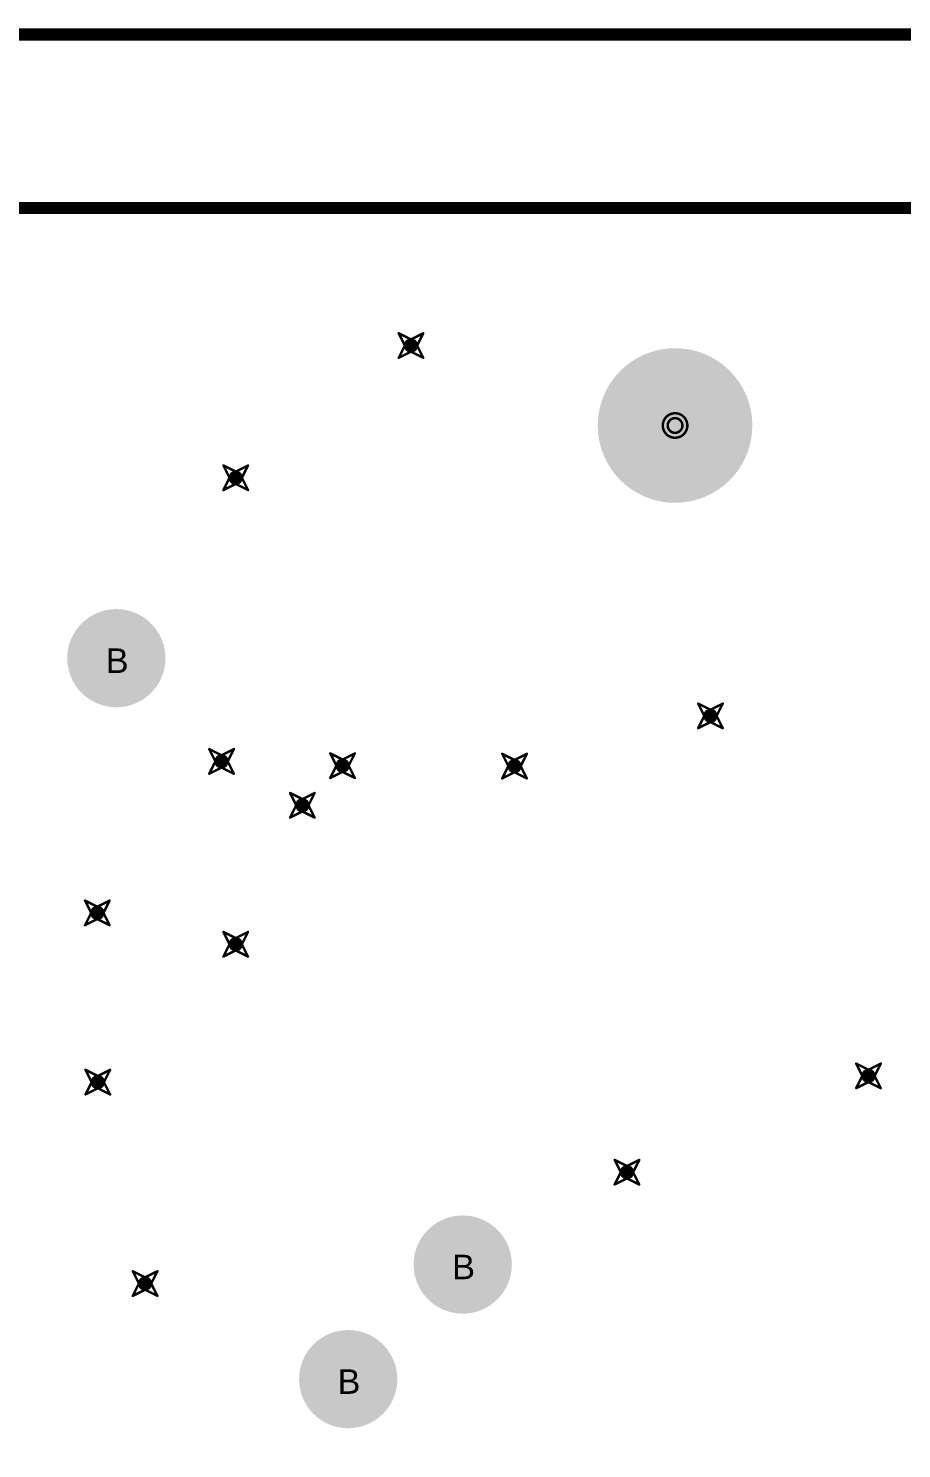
# Model space of a CAD drawing. Header units: millimetres. Extents: x -25 to 478, y -31 to 252.
# Drawn here: x 118.12 to 136.19, y 184.33 to 213.72 of the extents above; entities that cross this region are included whole.
import ezdxf

# ---------------------------------------------------------------- set-up
doc = ezdxf.new("R2010")
doc.units = ezdxf.units.MM
for name, color, linetype in [('DrillDrawing', 1, 'Continuous'), ('Mechanical1', 6, 'Continuous'), ('Mechanical2', 216, 'Continuous'), ('MultiLayer', 9, 'Continuous'), ('PadHoleLayer', 156, 'Continuous'), ('ViaHoleLayer', 16, 'Continuous')]:
    doc.layers.add(name, color=color, linetype=linetype)
doc.styles.add('Arial', font='', dxfattribs={"height": 0.2})
doc.styles.get('Arial').set_extended_font_data('Arial')

# ---------------------------------------------------------------- blocks, each defined once
blk = doc.blocks.new('NY_PMS_440_0025_PH_21')
at = {"layer": 'MultiLayer'}
h = blk.add_hatch(color=9, dxfattribs=at)
edge = h.paths.add_edge_path()
edge.add_arc((0, 0), 1.6, 0, 360)
at = {"layer": 'PadHoleLayer'}
h = blk.add_hatch(color=156, dxfattribs=at)
edge = h.paths.add_edge_path()
edge.add_arc((0, 0), 1.6, 0, 360)
blk = doc.blocks.new('KEYSTONE5002_900')
at = {"layer": 'MultiLayer'}
h = blk.add_hatch(color=9, dxfattribs=at)
edge = h.paths.add_edge_path()
edge.add_arc((0, 0), 1.016, 0, 360)
at = {"layer": 'PadHoleLayer'}
h = blk.add_hatch(color=156, dxfattribs=at)
edge = h.paths.add_edge_path()
edge.add_arc((0, 0), 0.508, 0, 360)
blk = doc.blocks.new('KEYSTONE5002_910')
at = {"layer": 'MultiLayer'}
h = blk.add_hatch(color=9, dxfattribs=at)
edge = h.paths.add_edge_path()
edge.add_arc((0, 0), 1.016, 0, 360)
at = {"layer": 'PadHoleLayer'}
h = blk.add_hatch(color=156, dxfattribs=at)
edge = h.paths.add_edge_path()
edge.add_arc((0, 0), 0.508, 0, 360)
blk = doc.blocks.new('KEYSTONE5002_918')
at = {"layer": 'MultiLayer'}
h = blk.add_hatch(color=9, dxfattribs=at)
edge = h.paths.add_edge_path()
edge.add_arc((0, 0), 1.016, 0, 360)
at = {"layer": 'PadHoleLayer'}
h = blk.add_hatch(color=156, dxfattribs=at)
edge = h.paths.add_edge_path()
edge.add_arc((0, 0), 0.508, 0, 360)

msp = doc.modelspace()

# ---------------------------------------------------------------- hatches: boundary and pattern name
at = {"layer": 'ViaHoleLayer'}
h = msp.add_hatch(color=16, dxfattribs=at)
edge = h.paths.add_edge_path()
edge.add_arc((126.037, 207.154), 0.15, 0, 360)
h = msp.add_hatch(color=16, dxfattribs=at)
edge = h.paths.add_edge_path()
edge.add_arc((122.411, 204.419), 0.15, 0, 360)
h = msp.add_hatch(color=16, dxfattribs=at)
edge = h.paths.add_edge_path()
edge.add_arc((132.232, 199.492), 0.15, 0, 360)
h = msp.add_hatch(color=16, dxfattribs=at)
edge = h.paths.add_edge_path()
edge.add_arc((122.118, 198.55), 0.15, 0, 360)
h = msp.add_hatch(color=16, dxfattribs=at)
edge = h.paths.add_edge_path()
edge.add_arc((124.621, 198.462), 0.15, 0, 360)
h = msp.add_hatch(color=16, dxfattribs=at)
edge = h.paths.add_edge_path()
edge.add_arc((128.179, 198.453), 0.15, 0, 360)
h = msp.add_hatch(color=16, dxfattribs=at)
edge = h.paths.add_edge_path()
edge.add_arc((123.79, 197.643), 0.15, 0, 360)
h = msp.add_hatch(color=16, dxfattribs=at)
edge = h.paths.add_edge_path()
edge.add_arc((119.548, 195.416), 0.15, 0, 360)
h = msp.add_hatch(color=16, dxfattribs=at)
edge = h.paths.add_edge_path()
edge.add_arc((122.411, 194.767), 0.15, 0, 360)
h = msp.add_hatch(color=16, dxfattribs=at)
edge = h.paths.add_edge_path()
edge.add_arc((135.501, 192.044), 0.15, 0, 360)
h = msp.add_hatch(color=16, dxfattribs=at)
edge = h.paths.add_edge_path()
edge.add_arc((119.558, 191.915), 0.15, 0, 360)
h = msp.add_hatch(color=16, dxfattribs=at)
edge = h.paths.add_edge_path()
edge.add_arc((130.505, 190.051), 0.15, 0, 360)
h = msp.add_hatch(color=16, dxfattribs=at)
edge = h.paths.add_edge_path()
edge.add_arc((120.536, 187.748), 0.15, 0, 360)

# ---------------------------------------------------------------- linework, layer by layer
at = {"layer": 'DrillDrawing', "const_width": 0.0508}
for points in [[(125.783, 207.408), (126.037, 207.281)], [(125.783, 207.408), (125.91, 207.154)], [(125.783, 206.9), (125.91, 207.154)], [(126.037, 207.281), (126.291, 207.408)], [(126.164, 207.154), (126.291, 207.408)], [(126.164, 207.154), (126.291, 206.9)], [(125.783, 206.9), (126.037, 207.027)], [(126.037, 207.027), (126.291, 206.9)], [(122.157, 204.673), (122.411, 204.546)], [(122.157, 204.673), (122.284, 204.419)], [(122.411, 204.546), (122.665, 204.673)], [(122.538, 204.419), (122.665, 204.673)], [(122.157, 204.165), (122.284, 204.419)], [(122.157, 204.165), (122.411, 204.292)], [(122.411, 204.292), (122.665, 204.165)], [(122.538, 204.419), (122.665, 204.165)], [(131.978, 199.746), (132.232, 199.619)], [(131.978, 199.746), (132.105, 199.492)], [(131.978, 199.238), (132.105, 199.492)], [(132.232, 199.619), (132.486, 199.746)], [(132.359, 199.492), (132.486, 199.746)], [(132.359, 199.492), (132.486, 199.238)], [(131.978, 199.238), (132.232, 199.365)], [(132.232, 199.365), (132.486, 199.238)], [(121.864, 198.804), (122.118, 198.677)], [(121.864, 198.804), (121.991, 198.55)], [(122.118, 198.677), (122.372, 198.804)], [(122.245, 198.55), (122.372, 198.804)], [(124.367, 198.716), (124.621, 198.589)], [(124.367, 198.716), (124.494, 198.462)], [(124.621, 198.589), (124.875, 198.716)], [(124.748, 198.462), (124.875, 198.716)], [(127.925, 198.707), (128.179, 198.58)], [(127.925, 198.707), (128.052, 198.453)], [(128.179, 198.58), (128.433, 198.707)], [(128.306, 198.453), (128.433, 198.707)], [(121.864, 198.296), (121.991, 198.55)], [(121.864, 198.296), (122.118, 198.423)], [(122.118, 198.423), (122.372, 198.296)], [(122.245, 198.55), (122.372, 198.296)], [(124.367, 198.208), (124.494, 198.462)], [(124.367, 198.208), (124.621, 198.335)], [(124.621, 198.335), (124.875, 198.208)], [(124.748, 198.462), (124.875, 198.208)], [(127.925, 198.199), (128.052, 198.453)], [(127.925, 198.199), (128.179, 198.326)], [(128.179, 198.326), (128.433, 198.199)], [(128.306, 198.453), (128.433, 198.199)], [(123.536, 197.897), (123.79, 197.77)], [(123.536, 197.897), (123.663, 197.643)], [(123.79, 197.77), (124.044, 197.897)], [(123.917, 197.643), (124.044, 197.897)], [(123.536, 197.389), (123.663, 197.643)], [(123.536, 197.389), (123.79, 197.516)], [(123.79, 197.516), (124.044, 197.389)], [(123.917, 197.643), (124.044, 197.389)], [(119.294, 195.67), (119.548, 195.543)], [(119.294, 195.67), (119.421, 195.416)], [(119.548, 195.543), (119.802, 195.67)], [(119.675, 195.416), (119.802, 195.67)], [(119.294, 195.162), (119.421, 195.416)], [(119.675, 195.416), (119.802, 195.162)], [(119.294, 195.162), (119.548, 195.289)], [(119.548, 195.289), (119.802, 195.162)], [(122.157, 195.021), (122.411, 194.894)], [(122.157, 195.021), (122.284, 194.767)], [(122.411, 194.894), (122.665, 195.021)], [(122.538, 194.767), (122.665, 195.021)], [(122.157, 194.513), (122.284, 194.767)], [(122.157, 194.513), (122.411, 194.64)], [(122.411, 194.64), (122.665, 194.513)], [(122.538, 194.767), (122.665, 194.513)], [(119.304, 192.169), (119.558, 192.042)], [(119.304, 192.169), (119.431, 191.915)], [(119.558, 192.042), (119.812, 192.169)], [(119.685, 191.915), (119.812, 192.169)], [(135.247, 192.298), (135.501, 192.171)], [(135.247, 192.298), (135.374, 192.044)], [(135.501, 192.171), (135.755, 192.298)], [(135.628, 192.044), (135.755, 192.298)], [(119.304, 191.661), (119.431, 191.915)], [(119.685, 191.915), (119.812, 191.661)], [(135.247, 191.79), (135.374, 192.044)], [(135.247, 191.79), (135.501, 191.917)], [(135.501, 191.917), (135.755, 191.79)], [(135.628, 192.044), (135.755, 191.79)], [(119.304, 191.661), (119.558, 191.788)], [(119.558, 191.788), (119.812, 191.661)], [(130.251, 190.305), (130.505, 190.178)], [(130.251, 190.305), (130.378, 190.051)], [(130.505, 190.178), (130.759, 190.305)], [(130.632, 190.051), (130.759, 190.305)], [(130.251, 189.797), (130.378, 190.051)], [(130.251, 189.797), (130.505, 189.924)], [(130.505, 189.924), (130.759, 189.797)], [(130.632, 190.051), (130.759, 189.797)], [(120.282, 188.002), (120.536, 187.875)], [(120.282, 188.002), (120.409, 187.748)], [(120.282, 187.494), (120.409, 187.748)], [(120.536, 187.875), (120.79, 188.002)], [(120.663, 187.748), (120.79, 188.002)], [(120.663, 187.748), (120.79, 187.494)], [(120.282, 187.494), (120.536, 187.621)], [(120.536, 187.621), (120.79, 187.494)]]:
    msp.add_lwpolyline(points, dxfattribs=at)
at = {"layer": 'DrillDrawing'}
for points, const_width in [([(125.77, 207.408, 1), (125.795, 207.408, 1)], 0.0254), ([(125.77, 207.408, 1), (125.795, 207.408, 1)], 0.0254), ([(125.897, 207.154, 1), (125.922, 207.154, 1)], 0.0254), ([(125.897, 207.154, 1), (125.922, 207.154, 1)], 0.0254), ([(126.024, 207.281, 1), (126.049, 207.281, 1)], 0.0254), ([(126.024, 207.281, 1), (126.049, 207.281, 1)], 0.0254), ([(126.151, 207.154, 1), (126.176, 207.154, 1)], 0.0254), ([(126.151, 207.154, 1), (126.176, 207.154, 1)], 0.0254), ([(126.278, 207.408, 1), (126.303, 207.408, 1)], 0.0254), ([(126.278, 207.408, 1), (126.303, 207.408, 1)], 0.0254), ([(125.77, 206.9, 1), (125.795, 206.9, 1)], 0.0254), ([(125.77, 206.9, 1), (125.795, 206.9, 1)], 0.0254), ([(126.024, 207.027, 1), (126.049, 207.027, 1)], 0.0254), ([(126.024, 207.027, 1), (126.049, 207.027, 1)], 0.0254), ([(126.278, 206.9, 1), (126.303, 206.9, 1)], 0.0254), ([(126.278, 206.9, 1), (126.303, 206.9, 1)], 0.0254), ([(131.754, 205.5, 1), (131.246, 205.5, 1)], 0.0508), ([(131.652, 205.5, 1), (131.348, 205.5, 1)], 0.0508), ([(131.233, 205.5, 1), (131.259, 205.5, 1)], 0.0254), ([(131.335, 205.5, 1), (131.36, 205.5, 1)], 0.0254), ([(131.64, 205.5, 1), (131.665, 205.5, 1)], 0.0254), ([(131.741, 205.5, 1), (131.767, 205.5, 1)], 0.0254), ([(122.144, 204.673, 1), (122.169, 204.673, 1)], 0.0254), ([(122.144, 204.673, 1), (122.169, 204.673, 1)], 0.0254), ([(122.398, 204.546, 1), (122.423, 204.546, 1)], 0.0254), ([(122.398, 204.546, 1), (122.423, 204.546, 1)], 0.0254), ([(122.652, 204.673, 1), (122.677, 204.673, 1)], 0.0254), ([(122.652, 204.673, 1), (122.677, 204.673, 1)], 0.0254), ([(122.271, 204.419, 1), (122.296, 204.419, 1)], 0.0254), ([(122.271, 204.419, 1), (122.296, 204.419, 1)], 0.0254), ([(122.398, 204.292, 1), (122.423, 204.292, 1)], 0.0254), ([(122.398, 204.292, 1), (122.423, 204.292, 1)], 0.0254), ([(122.525, 204.419, 1), (122.55, 204.419, 1)], 0.0254), ([(122.525, 204.419, 1), (122.55, 204.419, 1)], 0.0254), ([(122.144, 204.165, 1), (122.169, 204.165, 1)], 0.0254), ([(122.144, 204.165, 1), (122.169, 204.165, 1)], 0.0254), ([(122.652, 204.165, 1), (122.677, 204.165, 1)], 0.0254), ([(122.652, 204.165, 1), (122.677, 204.165, 1)], 0.0254), ([(131.966, 199.746, 1), (131.991, 199.746, 1)], 0.0254), ([(131.966, 199.746, 1), (131.991, 199.746, 1)], 0.0254), ([(132.093, 199.492, 1), (132.118, 199.492, 1)], 0.0254), ([(132.093, 199.492, 1), (132.118, 199.492, 1)], 0.0254), ([(132.22, 199.619, 1), (132.245, 199.619, 1)], 0.0254), ([(132.22, 199.619, 1), (132.245, 199.619, 1)], 0.0254), ([(132.347, 199.492, 1), (132.372, 199.492, 1)], 0.0254), ([(132.347, 199.492, 1), (132.372, 199.492, 1)], 0.0254), ([(132.474, 199.746, 1), (132.499, 199.746, 1)], 0.0254), ([(132.474, 199.746, 1), (132.499, 199.746, 1)], 0.0254), ([(131.966, 199.238, 1), (131.991, 199.238, 1)], 0.0254), ([(131.966, 199.238, 1), (131.991, 199.238, 1)], 0.0254), ([(132.22, 199.365, 1), (132.245, 199.365, 1)], 0.0254), ([(132.22, 199.365, 1), (132.245, 199.365, 1)], 0.0254), ([(132.474, 199.238, 1), (132.499, 199.238, 1)], 0.0254), ([(132.474, 199.238, 1), (132.499, 199.238, 1)], 0.0254), ([(121.852, 198.804, 1), (121.877, 198.804, 1)], 0.0254), ([(121.852, 198.804, 1), (121.877, 198.804, 1)], 0.0254), ([(122.106, 198.677, 1), (122.131, 198.677, 1)], 0.0254), ([(122.106, 198.677, 1), (122.131, 198.677, 1)], 0.0254), ([(122.36, 198.804, 1), (122.385, 198.804, 1)], 0.0254), ([(122.36, 198.804, 1), (122.385, 198.804, 1)], 0.0254), ([(124.354, 198.716, 1), (124.38, 198.716, 1)], 0.0254), ([(124.354, 198.716, 1), (124.38, 198.716, 1)], 0.0254), ([(124.862, 198.716, 1), (124.888, 198.716, 1)], 0.0254), ([(124.862, 198.716, 1), (124.888, 198.716, 1)], 0.0254), ([(127.913, 198.707, 1), (127.938, 198.707, 1)], 0.0254), ([(127.913, 198.707, 1), (127.938, 198.707, 1)], 0.0254), ([(128.421, 198.707, 1), (128.446, 198.707, 1)], 0.0254), ([(128.421, 198.707, 1), (128.446, 198.707, 1)], 0.0254), ([(121.979, 198.55, 1), (122.004, 198.55, 1)], 0.0254), ([(121.979, 198.55, 1), (122.004, 198.55, 1)], 0.0254), ([(122.106, 198.423, 1), (122.131, 198.423, 1)], 0.0254), ([(122.106, 198.423, 1), (122.131, 198.423, 1)], 0.0254), ([(122.233, 198.55, 1), (122.258, 198.55, 1)], 0.0254), ([(122.233, 198.55, 1), (122.258, 198.55, 1)], 0.0254), ([(124.481, 198.462, 1), (124.507, 198.462, 1)], 0.0254), ([(124.481, 198.462, 1), (124.507, 198.462, 1)], 0.0254), ([(124.608, 198.589, 1), (124.634, 198.589, 1)], 0.0254), ([(124.608, 198.589, 1), (124.634, 198.589, 1)], 0.0254), ([(124.608, 198.335, 1), (124.634, 198.335, 1)], 0.0254), ([(124.608, 198.335, 1), (124.634, 198.335, 1)], 0.0254), ([(124.735, 198.462, 1), (124.761, 198.462, 1)], 0.0254), ([(124.735, 198.462, 1), (124.761, 198.462, 1)], 0.0254), ([(128.04, 198.453, 1), (128.065, 198.453, 1)], 0.0254), ([(128.04, 198.453, 1), (128.065, 198.453, 1)], 0.0254), ([(128.167, 198.58, 1), (128.192, 198.58, 1)], 0.0254), ([(128.167, 198.58, 1), (128.192, 198.58, 1)], 0.0254), ([(128.167, 198.326, 1), (128.192, 198.326, 1)], 0.0254), ([(128.167, 198.326, 1), (128.192, 198.326, 1)], 0.0254), ([(128.294, 198.453, 1), (128.319, 198.453, 1)], 0.0254), ([(128.294, 198.453, 1), (128.319, 198.453, 1)], 0.0254), ([(121.852, 198.296, 1), (121.877, 198.296, 1)], 0.0254), ([(121.852, 198.296, 1), (121.877, 198.296, 1)], 0.0254), ([(122.36, 198.296, 1), (122.385, 198.296, 1)], 0.0254), ([(122.36, 198.296, 1), (122.385, 198.296, 1)], 0.0254), ([(124.354, 198.208, 1), (124.38, 198.208, 1)], 0.0254), ([(124.354, 198.208, 1), (124.38, 198.208, 1)], 0.0254), ([(124.862, 198.208, 1), (124.888, 198.208, 1)], 0.0254), ([(124.862, 198.208, 1), (124.888, 198.208, 1)], 0.0254), ([(127.913, 198.199, 1), (127.938, 198.199, 1)], 0.0254), ([(127.913, 198.199, 1), (127.938, 198.199, 1)], 0.0254), ([(128.421, 198.199, 1), (128.446, 198.199, 1)], 0.0254), ([(128.421, 198.199, 1), (128.446, 198.199, 1)], 0.0254), ([(123.523, 197.897, 1), (123.548, 197.897, 1)], 0.0254), ([(123.523, 197.897, 1), (123.548, 197.897, 1)], 0.0254), ([(123.777, 197.77, 1), (123.802, 197.77, 1)], 0.0254), ([(123.777, 197.77, 1), (123.802, 197.77, 1)], 0.0254), ([(124.031, 197.897, 1), (124.056, 197.897, 1)], 0.0254), ([(124.031, 197.897, 1), (124.056, 197.897, 1)], 0.0254), ([(123.65, 197.643, 1), (123.675, 197.643, 1)], 0.0254), ([(123.65, 197.643, 1), (123.675, 197.643, 1)], 0.0254), ([(123.777, 197.516, 1), (123.802, 197.516, 1)], 0.0254), ([(123.777, 197.516, 1), (123.802, 197.516, 1)], 0.0254), ([(123.904, 197.643, 1), (123.929, 197.643, 1)], 0.0254), ([(123.904, 197.643, 1), (123.929, 197.643, 1)], 0.0254), ([(123.523, 197.389, 1), (123.548, 197.389, 1)], 0.0254), ([(123.523, 197.389, 1), (123.548, 197.389, 1)], 0.0254), ([(124.031, 197.389, 1), (124.056, 197.389, 1)], 0.0254), ([(124.031, 197.389, 1), (124.056, 197.389, 1)], 0.0254), ([(119.281, 195.67, 1), (119.307, 195.67, 1)], 0.0254), ([(119.281, 195.67, 1), (119.307, 195.67, 1)], 0.0254), ([(119.789, 195.67, 1), (119.815, 195.67, 1)], 0.0254), ([(119.789, 195.67, 1), (119.815, 195.67, 1)], 0.0254), ([(119.408, 195.416, 1), (119.434, 195.416, 1)], 0.0254), ([(119.408, 195.416, 1), (119.434, 195.416, 1)], 0.0254), ([(119.535, 195.543, 1), (119.561, 195.543, 1)], 0.0254), ([(119.535, 195.543, 1), (119.561, 195.543, 1)], 0.0254), ([(119.662, 195.416, 1), (119.688, 195.416, 1)], 0.0254), ([(119.662, 195.416, 1), (119.688, 195.416, 1)], 0.0254), ([(119.281, 195.162, 1), (119.307, 195.162, 1)], 0.0254), ([(119.281, 195.162, 1), (119.307, 195.162, 1)], 0.0254), ([(119.535, 195.289, 1), (119.561, 195.289, 1)], 0.0254), ([(119.535, 195.289, 1), (119.561, 195.289, 1)], 0.0254), ([(119.789, 195.162, 1), (119.815, 195.162, 1)], 0.0254), ([(119.789, 195.162, 1), (119.815, 195.162, 1)], 0.0254), ([(122.144, 195.021, 1), (122.169, 195.021, 1)], 0.0254), ([(122.144, 195.021, 1), (122.169, 195.021, 1)], 0.0254), ([(122.398, 194.894, 1), (122.423, 194.894, 1)], 0.0254), ([(122.398, 194.894, 1), (122.423, 194.894, 1)], 0.0254), ([(122.652, 195.021, 1), (122.677, 195.021, 1)], 0.0254), ([(122.652, 195.021, 1), (122.677, 195.021, 1)], 0.0254), ([(122.144, 194.513, 1), (122.169, 194.513, 1)], 0.0254), ([(122.144, 194.513, 1), (122.169, 194.513, 1)], 0.0254), ([(122.271, 194.767, 1), (122.296, 194.767, 1)], 0.0254), ([(122.271, 194.767, 1), (122.296, 194.767, 1)], 0.0254), ([(122.398, 194.64, 1), (122.423, 194.64, 1)], 0.0254), ([(122.398, 194.64, 1), (122.423, 194.64, 1)], 0.0254), ([(122.525, 194.767, 1), (122.55, 194.767, 1)], 0.0254), ([(122.525, 194.767, 1), (122.55, 194.767, 1)], 0.0254), ([(122.652, 194.513, 1), (122.677, 194.513, 1)], 0.0254), ([(122.652, 194.513, 1), (122.677, 194.513, 1)], 0.0254), ([(119.291, 192.169, 1), (119.317, 192.169, 1)], 0.0254), ([(119.291, 192.169, 1), (119.317, 192.169, 1)], 0.0254), ([(119.799, 192.169, 1), (119.825, 192.169, 1)], 0.0254), ([(119.799, 192.169, 1), (119.825, 192.169, 1)], 0.0254), ([(135.235, 192.298, 1), (135.26, 192.298, 1)], 0.0254), ([(135.235, 192.298, 1), (135.26, 192.298, 1)], 0.0254), ([(135.489, 192.171, 1), (135.514, 192.171, 1)], 0.0254), ([(135.489, 192.171, 1), (135.514, 192.171, 1)], 0.0254), ([(135.743, 192.298, 1), (135.768, 192.298, 1)], 0.0254), ([(135.743, 192.298, 1), (135.768, 192.298, 1)], 0.0254), ([(119.418, 191.915, 1), (119.444, 191.915, 1)], 0.0254), ([(119.418, 191.915, 1), (119.444, 191.915, 1)], 0.0254), ([(119.545, 192.042, 1), (119.57, 192.042, 1)], 0.0254), ([(119.545, 192.042, 1), (119.57, 192.042, 1)], 0.0254), ([(119.672, 191.915, 1), (119.698, 191.915, 1)], 0.0254), ([(119.672, 191.915, 1), (119.698, 191.915, 1)], 0.0254), ([(135.362, 192.044, 1), (135.387, 192.044, 1)], 0.0254), ([(135.362, 192.044, 1), (135.387, 192.044, 1)], 0.0254), ([(135.489, 191.917, 1), (135.514, 191.917, 1)], 0.0254), ([(135.489, 191.917, 1), (135.514, 191.917, 1)], 0.0254), ([(135.616, 192.044, 1), (135.641, 192.044, 1)], 0.0254), ([(135.616, 192.044, 1), (135.641, 192.044, 1)], 0.0254), ([(119.291, 191.661, 1), (119.317, 191.661, 1)], 0.0254), ([(119.291, 191.661, 1), (119.317, 191.661, 1)], 0.0254), ([(119.545, 191.788, 1), (119.57, 191.788, 1)], 0.0254), ([(119.545, 191.788, 1), (119.57, 191.788, 1)], 0.0254), ([(119.799, 191.661, 1), (119.825, 191.661, 1)], 0.0254), ([(119.799, 191.661, 1), (119.825, 191.661, 1)], 0.0254), ([(135.235, 191.79, 1), (135.26, 191.79, 1)], 0.0254), ([(135.235, 191.79, 1), (135.26, 191.79, 1)], 0.0254), ([(135.743, 191.79, 1), (135.768, 191.79, 1)], 0.0254), ([(135.743, 191.79, 1), (135.768, 191.79, 1)], 0.0254), ([(130.238, 190.305, 1), (130.264, 190.305, 1)], 0.0254), ([(130.238, 190.305, 1), (130.264, 190.305, 1)], 0.0254), ([(130.493, 190.178, 1), (130.518, 190.178, 1)], 0.0254), ([(130.493, 190.178, 1), (130.518, 190.178, 1)], 0.0254), ([(130.746, 190.305, 1), (130.772, 190.305, 1)], 0.0254), ([(130.746, 190.305, 1), (130.772, 190.305, 1)], 0.0254), ([(130.238, 189.797, 1), (130.264, 189.797, 1)], 0.0254), ([(130.238, 189.797, 1), (130.264, 189.797, 1)], 0.0254), ([(130.365, 190.051, 1), (130.391, 190.051, 1)], 0.0254), ([(130.365, 190.051, 1), (130.391, 190.051, 1)], 0.0254), ([(130.493, 189.924, 1), (130.518, 189.924, 1)], 0.0254), ([(130.493, 189.924, 1), (130.518, 189.924, 1)], 0.0254), ([(130.619, 190.051, 1), (130.645, 190.051, 1)], 0.0254), ([(130.619, 190.051, 1), (130.645, 190.051, 1)], 0.0254), ([(130.746, 189.797, 1), (130.772, 189.797, 1)], 0.0254), ([(130.746, 189.797, 1), (130.772, 189.797, 1)], 0.0254), ([(120.27, 188.002, 1), (120.295, 188.002, 1)], 0.0254), ([(120.27, 188.002, 1), (120.295, 188.002, 1)], 0.0254), ([(120.397, 187.748, 1), (120.422, 187.748, 1)], 0.0254), ([(120.397, 187.748, 1), (120.422, 187.748, 1)], 0.0254), ([(120.524, 187.875, 1), (120.549, 187.875, 1)], 0.0254), ([(120.524, 187.875, 1), (120.549, 187.875, 1)], 0.0254), ([(120.651, 187.748, 1), (120.676, 187.748, 1)], 0.0254), ([(120.651, 187.748, 1), (120.676, 187.748, 1)], 0.0254), ([(120.778, 188.002, 1), (120.803, 188.002, 1)], 0.0254), ([(120.778, 188.002, 1), (120.803, 188.002, 1)], 0.0254), ([(120.27, 187.494, 1), (120.295, 187.494, 1)], 0.0254), ([(120.27, 187.494, 1), (120.295, 187.494, 1)], 0.0254), ([(120.524, 187.621, 1), (120.549, 187.621, 1)], 0.0254), ([(120.524, 187.621, 1), (120.549, 187.621, 1)], 0.0254), ([(120.778, 187.494, 1), (120.803, 187.494, 1)], 0.0254), ([(120.778, 187.494, 1), (120.803, 187.494, 1)], 0.0254)]:
    msp.add_lwpolyline(points, format="xyb", close=True, dxfattribs=dict(at, const_width=const_width))
at = {"layer": 'Mechanical1', "const_width": 0.254}
msp.add_lwpolyline([(0, 210), (375, 210)], dxfattribs=at)
at = {"layer": 'Mechanical2', "const_width": 0.254}
msp.add_lwpolyline([(0, 213.589), (180.974, 213.589)], dxfattribs=at)

# ---------------------------------------------------------------- block references
msp.add_blockref('NY_PMS_440_0025_PH_21', (131.5, 205.5))
for name, p, rotation in [('KEYSTONE5002_900', (119.942, 200.686), 180), ('KEYSTONE5002_918', (127.108, 188.141), 315), ('KEYSTONE5002_910', (124.738, 185.77), 315)]:
    msp.add_blockref(name, p, dxfattribs=dict(rotation=rotation))

# ---------------------------------------------------------------- texts
at = {"layer": 'DrillDrawing', "style": 'Arial'}
for p in [(119.722, 200.381), (126.888, 187.837), (124.517, 185.466)]:
    msp.add_text('B', height=0.508, dxfattribs=at).set_placement(p)

doc.saveas('drawing.dxf')
